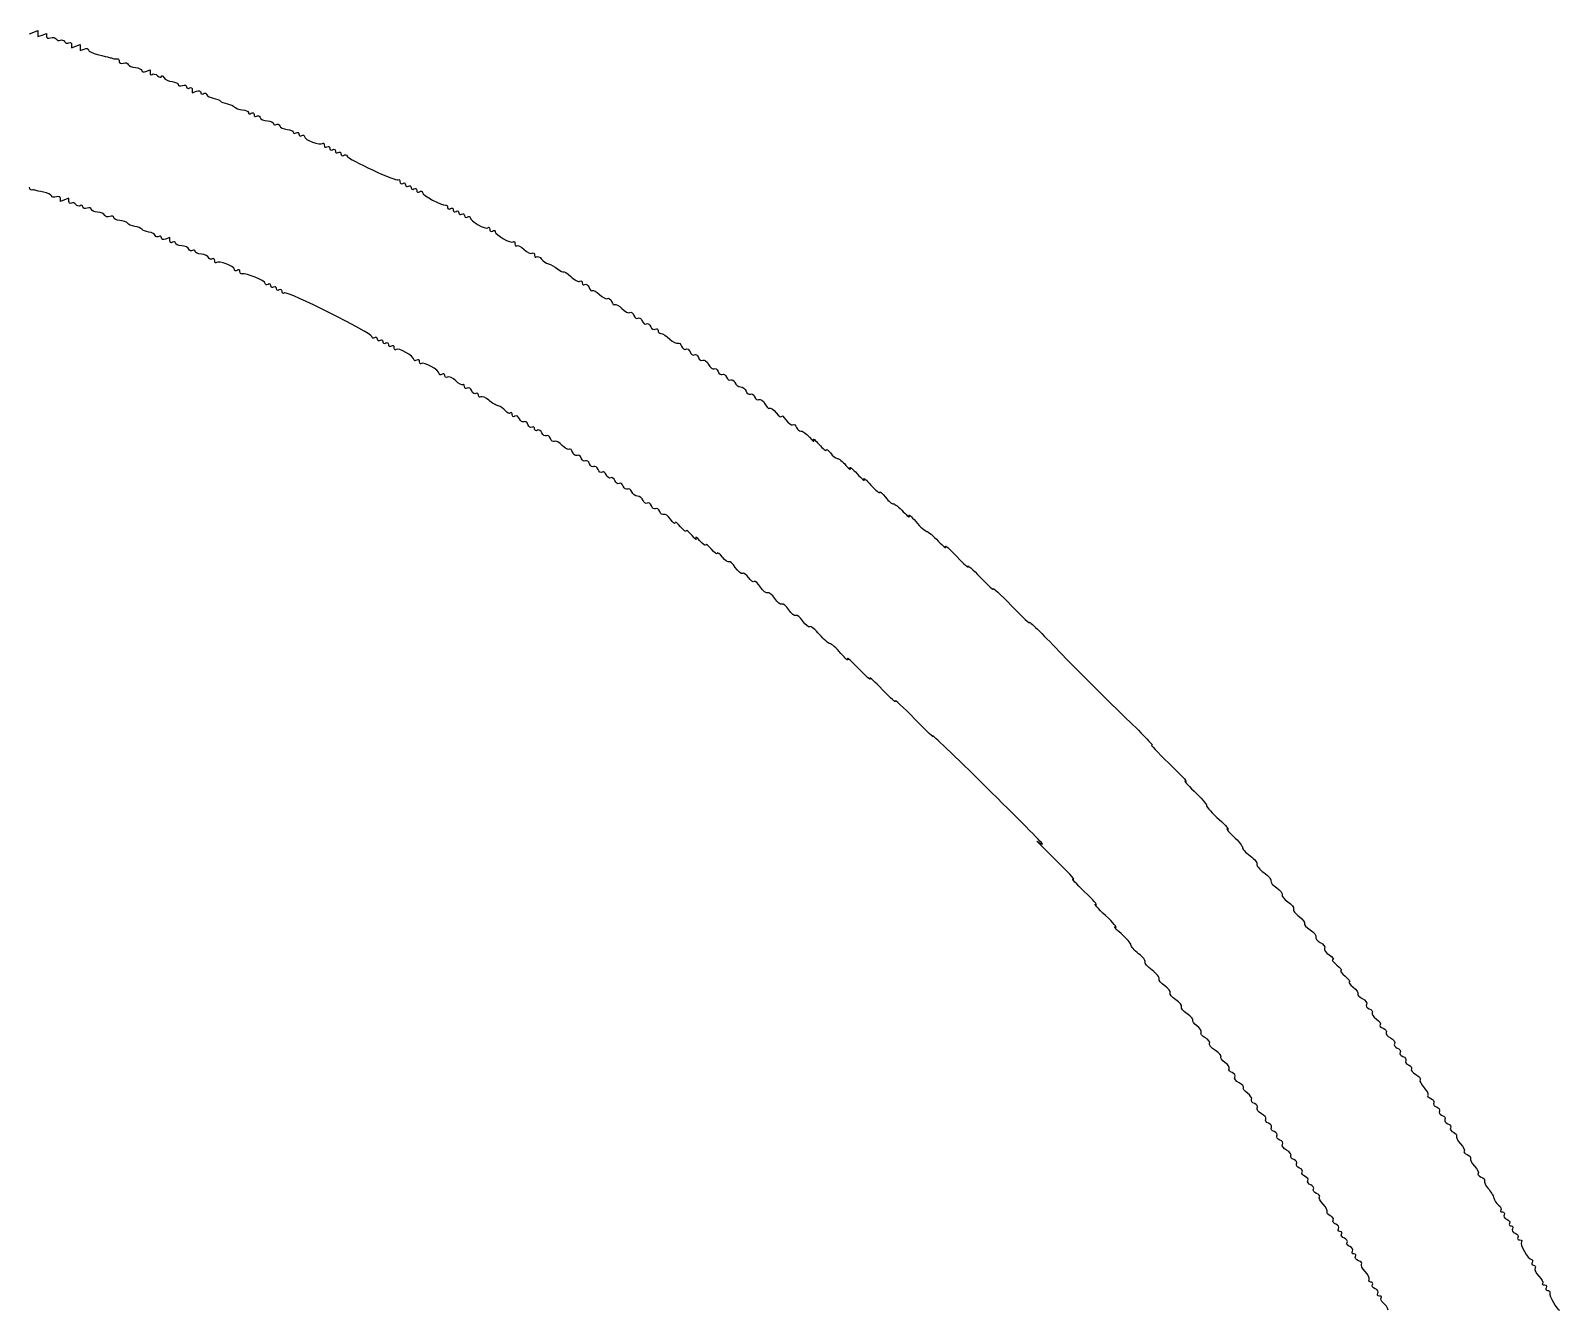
# Model space of a CAD drawing. Extents: x 13 to 550, y 14 to 551.
# Drawn here: x 365 to 518.8, y 409.6 to 537.9 of the extents above; entities that cross this region are included whole.
import ezdxf

# ---------------------------------------------------------------- set-up
doc = ezdxf.new("R2010")
doc.units = 0
doc.layers.get('0').update_dxf_attribs({"linetype": 'CONTINUOUS'})

msp = doc.modelspace()

# ---------------------------------------------------------------- linework, layer by layer
at = {"color": 7}
for p, q in [((364.913333, 537.572944), (365.336667, 537.735392)), ((365.336667, 537.735392), (365.76, 537.89784)), ((365.76, 537.89784), (365.76, 537.594281)), ((365.76, 537.594281), (365.76, 537.290722)), ((365.76, 537.290722), (366.183333, 537.45317)), ((366.183333, 537.45317), (366.606667, 537.615618)), ((366.606667, 537.615618), (366.606667, 537.312059)), ((369.146667, 536.490906), (369.146667, 536.161832)), ((369.146667, 536.161832), (369.57, 536.324281)), ((369.57, 536.324281), (369.993333, 536.486729)), ((369.993333, 536.486729), (369.993333, 536.183171)), ((369.993333, 536.183171), (369.993333, 535.87961)), ((369.993333, 535.87961), (370.416667, 536.04206)), ((376.625556, 533.784282), (377.048889, 533.946729)), ((377.048889, 533.946729), (377.048889, 533.626328)), ((381.282222, 531.975351), (381.282222, 531.646277)), ((381.282222, 531.646277), (381.705556, 531.808727)), ((368.017778, 520.717715), (368.017778, 521.021273)), ((368.441111, 520.880162), (368.017778, 520.717715)), ((368.864444, 521.042612), (368.441111, 520.880162)), ((368.864444, 520.713538), (368.864444, 521.042612)), ((379.024444, 517.091501), (378.601111, 516.929051)), ((379.024444, 516.762427), (379.024444, 517.091501))]:
    msp.add_line(p, q, dxfattribs=at)
for points in [[(366.606667, 537.312059), (366.606667, 537.145101), (366.793103, 537.080041), (367.020969, 537.16748)], [(367.020969, 537.16748), (367.248835, 537.254918), (367.511612, 537.202935), (367.604915, 537.05196)], [(367.604915, 537.05196), (367.698218, 536.900984), (367.884004, 536.845103), (368.017778, 536.927778)], [(368.017778, 536.927778), (368.151551, 537.010453), (368.342051, 536.946952), (368.441111, 536.786667)], [(368.441111, 536.786667), (368.540171, 536.626381), (368.739448, 536.568304), (368.883946, 536.657608)], [(368.883946, 536.657608), (369.028444, 536.746912), (369.146667, 536.671897), (369.146667, 536.490906)], [(370.416667, 536.04206), (370.6495, 536.131406), (370.84, 536.091584), (370.84, 535.953566)], [(370.84, 535.953566), (370.84, 535.815548), (371.25275, 535.604455), (371.757222, 535.484468)], [(371.757222, 535.484468), (373.079151, 535.17005), (373.077542, 535.170456), (373.309444, 535.09519)], [(373.309444, 535.09519), (373.425861, 535.057406), (373.616361, 535.041531), (373.732778, 535.059913)], [(373.732778, 535.059913), (373.849194, 535.078285), (373.944444, 534.952747), (373.944444, 534.780916)], [(373.944444, 534.780916), (373.944444, 534.609088), (374.126732, 534.538453), (374.349546, 534.62395)], [(374.349546, 534.62395), (374.572361, 534.709449), (374.796473, 534.653894), (374.847612, 534.500495)], [(374.847612, 534.500495), (374.898751, 534.347095), (375.224463, 534.200204), (375.571399, 534.174068)], [(375.571399, 534.174068), (375.918363, 534.147934), (376.202222, 534.012989), (376.202222, 533.874193)], [(376.202222, 533.874193), (376.202222, 533.735396), (376.392722, 533.694934), (376.625556, 533.784282)], [(377.048889, 533.626328), (377.048889, 533.450106), (377.132455, 533.38949), (377.234591, 533.491626)], [(377.234591, 533.491626), (377.336727, 533.59376), (377.590727, 533.535876), (377.799036, 533.362995)], [(377.799036, 533.362995), (378.007344, 533.190114), (378.179725, 533.159465), (378.182096, 533.294889)], [(378.182096, 533.294889), (378.184918, 533.430311), (378.291146, 533.376), (378.419162, 533.174197)], [(378.419162, 533.174197), (378.547178, 532.972391), (378.926231, 532.786615), (379.261511, 532.761359)], [(379.261511, 532.761359), (379.596791, 532.7361), (379.871111, 532.601878), (379.871111, 532.463081)], [(379.871111, 532.463081), (379.871111, 532.324285), (380.061611, 532.283822), (380.294444, 532.373171)], [(380.294444, 532.373171), (380.527278, 532.462517), (380.717778, 532.40511), (380.717778, 532.245598)], [(380.717778, 532.245598), (380.717778, 532.086086), (380.844778, 532.034067), (381, 532.13)], [(381, 532.13), (381.155222, 532.225933), (381.282222, 532.156331), (381.282222, 531.975351)], [(381.705556, 531.808727), (381.938389, 531.898073), (382.128889, 531.840666), (382.128889, 531.681154)], [(382.128889, 531.681154), (382.128889, 531.521642), (382.245052, 531.46292), (382.387009, 531.550657)], [(382.387009, 531.550657), (382.528967, 531.638397), (382.687717, 531.594026), (382.739787, 531.452054)], [(382.739787, 531.452054), (382.791857, 531.310085), (383.088444, 531.150545), (383.398889, 531.097518)], [(383.398889, 531.097518), (383.709333, 531.044494), (384.026833, 530.918555), (384.104444, 530.817653)], [(384.104444, 530.817653), (384.182056, 530.71675), (384.499556, 530.58975), (384.81, 530.53543)], [(384.81, 530.53543), (385.120444, 530.481111), (385.449374, 530.335055), (385.540956, 530.210863)], [(385.540956, 530.210863), (385.632537, 530.086669), (385.981787, 529.964393), (386.317067, 529.939137)], [(386.317067, 529.939137), (386.652347, 529.913878), (386.926667, 529.785749), (386.926667, 529.654397)], [(386.926667, 529.654397), (386.926667, 529.523046), (387.053667, 529.494067), (387.208889, 529.59)], [(387.208889, 529.59), (387.364111, 529.685933), (387.491111, 529.622433), (387.491111, 529.448889)], [(387.491111, 529.448889), (387.491111, 529.275345), (387.607274, 529.205142), (387.749232, 529.292879)], [(387.749232, 529.292879), (387.891189, 529.380619), (388.05183, 529.318957), (388.106186, 529.155886)], [(388.106186, 529.155886), (388.160542, 528.992798), (388.488908, 528.837982), (388.835844, 528.811846)], [(388.835844, 528.811846), (389.182808, 528.785712), (389.466667, 528.65686), (389.466667, 528.525509)], [(389.466667, 528.525509), (389.466667, 528.394157), (389.582829, 528.358475), (389.724787, 528.446213)], [(389.724787, 528.446213), (389.866745, 528.533953), (390.027386, 528.47229), (390.081742, 528.309219)], [(390.081742, 528.309219), (390.136098, 528.146131), (390.464463, 527.991316), (390.811399, 527.965179)], [(390.811399, 527.965179), (391.158363, 527.939045), (391.442222, 527.810194), (391.442222, 527.678842)], [(391.442222, 527.678842), (391.442222, 527.54749), (391.569222, 527.518511), (391.724444, 527.614444)], [(391.724444, 527.614444), (391.879667, 527.710377), (392.006667, 527.646877), (392.006667, 527.473333)], [(392.006667, 527.473333), (392.006667, 527.299789), (392.133667, 527.236289), (392.288889, 527.332222)], [(392.288889, 527.332222), (392.444111, 527.428155), (392.571111, 527.384574), (392.571111, 527.235375)], [(392.571111, 527.235375), (392.571111, 526.91067), (394.145488, 526.319567), (394.381567, 526.555637)], [(394.381567, 526.555637), (394.472358, 526.646445), (394.546667, 526.565091), (394.546667, 526.374826)], [(394.546667, 526.374826), (394.546667, 526.184571), (394.673667, 526.1074), (394.828889, 526.203333)], [(394.828889, 526.203333), (394.984111, 526.299266), (395.111111, 526.235766), (395.111111, 526.062222)], [(395.111111, 526.062222), (395.111111, 525.888678), (395.238111, 525.825178), (395.393333, 525.921111)], [(395.393333, 525.921111), (395.548556, 526.017044), (395.675556, 525.953544), (395.675556, 525.78)], [(395.675556, 525.78), (395.675556, 525.606456), (395.802556, 525.542956), (395.957778, 525.638889)], [(395.957778, 525.638889), (396.113, 525.734822), (396.24, 525.671322), (396.24, 525.497778)], [(396.24, 525.497778), (396.24, 525.324234), (396.356163, 525.254031), (396.49812, 525.341768)], [(396.49812, 525.341768), (396.640078, 525.429508), (396.798828, 525.401167), (396.850898, 525.27879)], [(396.850898, 525.27879), (396.995876, 524.938032), (401.81578, 522.700961), (402.002554, 522.887744)], [(402.002554, 522.887744), (402.092809, 522.978002), (402.166667, 522.896183), (402.166667, 522.705937)], [(365.125, 521.862307), (365.008583, 521.843934), (364.913333, 521.969472), (364.913333, 522.141303)], [(365.477778, 521.841338), (365.400167, 521.871253), (365.241417, 521.880691), (365.125, 521.862307)], [(366.324444, 521.658644), (365.936389, 521.729211), (365.555389, 521.811422), (365.477778, 521.841338)], [(367.118787, 521.272138), (367.069963, 521.414152), (366.7125, 521.58808), (366.324444, 521.658644)], [(367.612676, 521.169384), (367.389862, 521.083884), (367.167612, 521.130124), (367.118787, 521.272138)], [(402.166667, 522.705937), (402.166667, 522.515682), (402.293667, 522.438511), (402.448889, 522.534444)], [(402.448889, 522.534444), (402.604111, 522.630377), (402.731111, 522.566877), (402.731111, 522.393333)], [(402.731111, 522.393333), (402.731111, 522.219789), (402.858111, 522.156289), (403.013333, 522.252222)], [(403.013333, 522.252222), (403.168556, 522.348155), (403.295556, 522.284655), (403.295556, 522.111111)], [(403.295556, 522.111111), (403.295556, 521.937567), (403.422556, 521.874067), (403.577778, 521.97)], [(403.577778, 521.97), (403.733, 522.065933), (403.86, 522.002433), (403.86, 521.828889)], [(403.86, 521.828889), (403.86, 521.655345), (403.987, 521.591845), (404.142222, 521.687778)], [(404.142222, 521.687778), (404.297444, 521.783711), (404.424444, 521.756586), (404.424444, 521.627501)], [(404.424444, 521.627501), (404.424444, 521.346853), (406.412841, 520.24628), (406.73751, 520.347222)], [(368.017778, 521.021273), (368.017778, 521.188233), (367.83549, 521.25488), (367.612676, 521.169384)], [(369.127165, 520.546835), (368.982667, 520.457532), (368.864444, 520.532555), (368.864444, 520.713538)], [(369.57, 520.417778), (369.47094, 520.578063), (369.271663, 520.636142), (369.127165, 520.546835)], [(370.012835, 520.28872), (369.868337, 520.199414), (369.66906, 520.257492), (369.57, 520.417778)], [(370.275556, 520.161068), (370.275556, 520.32058), (370.157333, 520.378024), (370.012835, 520.28872)], [(370.698889, 520.033496), (370.466056, 519.94415), (370.275556, 520.001556), (370.275556, 520.161068)], [(371.122222, 519.943585), (371.122222, 520.082382), (370.931722, 520.122844), (370.698889, 520.033496)], [(371.753045, 519.64371), (371.406081, 519.669844), (371.122222, 519.804788), (371.122222, 519.943585)], [(406.73751, 520.347222), (406.862308, 520.386028), (406.964444, 520.283282), (406.964444, 520.118899)], [(406.964444, 520.118899), (406.964444, 519.954516), (407.091444, 519.898511), (407.246667, 519.994444)], [(407.246667, 519.994444), (407.401889, 520.090377), (407.528889, 520.026877), (407.528889, 519.853333)], [(407.528889, 519.853333), (407.528889, 519.679789), (407.655889, 519.616289), (407.811111, 519.712222)], [(407.811111, 519.712222), (407.966333, 519.808155), (408.093333, 519.744655), (408.093333, 519.571111)], [(372.476832, 519.317283), (372.425694, 519.470682), (372.099981, 519.617573), (371.753045, 519.64371)], [(372.974898, 519.193828), (372.752084, 519.108329), (372.527971, 519.163884), (372.476832, 519.317283)], [(373.38, 519.096919), (373.38, 519.235715), (373.197713, 519.279324), (372.974898, 519.193828)], [(373.9896, 518.798641), (373.65432, 518.8239), (373.38, 518.958122), (373.38, 519.096919)], [(374.765711, 518.526914), (374.67413, 518.651109), (374.32488, 518.773385), (373.9896, 518.798641)], [(375.496667, 518.202347), (375.186222, 518.256667), (374.857292, 518.402722), (374.765711, 518.526914)], [(376.202222, 517.920125), (376.124611, 518.021028), (375.807111, 518.148028), (375.496667, 518.202347)], [(408.093333, 519.571111), (408.093333, 519.397567), (408.220333, 519.334067), (408.375556, 519.43)], [(408.375556, 519.43), (408.530778, 519.525933), (408.657778, 519.462433), (408.657778, 519.288889)], [(408.657778, 519.288889), (408.657778, 519.115345), (408.784778, 519.051845), (408.94, 519.147778)], [(408.94, 519.147778), (409.095222, 519.243711), (409.222222, 519.215088), (409.222222, 519.084171)], [(409.222222, 519.084171), (409.222222, 518.744948), (410.80007, 517.856351), (411.017071, 518.073363)], [(376.907778, 517.64026), (376.597333, 517.693283), (376.279833, 517.819222), (376.202222, 517.920125)], [(377.56688, 517.285724), (377.51481, 517.427693), (377.218222, 517.587233), (376.907778, 517.64026)], [(377.919657, 517.187121), (377.7777, 517.099381), (377.61895, 517.143752), (377.56688, 517.285724)], [(378.177778, 517.056624), (378.177778, 517.216136), (378.061615, 517.274858), (377.919657, 517.187121)], [(378.601111, 516.929051), (378.368278, 516.839705), (378.177778, 516.897112), (378.177778, 517.056624)], [(379.306667, 516.607778), (379.151444, 516.511845), (379.024444, 516.581446), (379.024444, 516.762427)], [(379.588889, 516.54338), (379.588889, 516.674732), (379.461889, 516.703711), (379.306667, 516.607778)], [(411.017071, 518.073363), (411.11647, 518.172754), (411.197778, 518.098425), (411.197778, 517.908159)], [(411.197778, 517.908159), (411.197778, 517.717905), (411.324778, 517.640734), (411.48, 517.736667)], [(411.48, 517.736667), (411.635222, 517.8326), (411.762222, 517.803977), (411.762222, 517.673059)], [(411.762222, 517.673059), (411.762222, 517.333837), (413.34007, 516.44524), (413.557071, 516.662252)], [(413.557071, 516.662252), (413.65647, 516.761643), (413.737778, 516.673626), (413.737778, 516.466667)], [(380.219712, 516.257043), (379.872748, 516.283177), (379.588889, 516.412028), (379.588889, 516.54338)], [(380.949369, 515.913003), (380.895013, 516.076091), (380.566648, 516.230907), (380.219712, 516.257043)], [(381.306324, 515.77601), (381.164366, 515.68827), (381.003725, 515.749932), (380.949369, 515.913003)], [(381.564444, 515.696714), (381.564444, 515.828066), (381.448282, 515.863747), (381.306324, 515.77601)], [(382.195268, 515.410377), (381.848304, 515.43651), (381.564444, 515.565362), (381.564444, 515.696714)], [(382.924925, 515.066336), (382.870569, 515.229424), (382.542203, 515.38424), (382.195268, 515.410377)], [(413.737778, 516.466667), (413.737778, 516.259705), (413.814796, 516.16739), (413.908917, 516.261525)], [(413.908917, 516.261525), (414.003067, 516.355657), (414.339786, 516.190715), (414.65723, 515.894986)], [(414.65723, 515.894986), (414.974645, 515.599257), (415.342126, 515.423901), (415.47384, 515.505305)], [(415.47384, 515.505305), (415.605553, 515.586709), (415.713333, 515.497657), (415.713333, 515.307397)], [(415.713333, 515.307397), (415.713333, 515.117142), (415.796024, 515.044174), (415.897088, 515.145243)], [(415.897088, 515.145243), (415.998152, 515.246312), (416.220402, 515.147501), (416.390977, 514.925567)], [(383.28188, 514.929343), (383.139922, 514.841603), (382.979281, 514.903266), (382.924925, 515.066336)], [(383.54, 514.742952), (383.54, 514.933207), (383.423837, 515.01708), (383.28188, 514.929343)], [(383.7051, 514.562141), (383.614309, 514.471333), (383.54, 514.552686), (383.54, 514.742952)], [(385.515556, 513.882403), (385.515556, 514.207108), (383.941179, 514.798211), (383.7051, 514.562141)], [(385.797778, 513.785556), (385.642556, 513.689623), (385.515556, 513.733203), (385.515556, 513.882403)], [(386.08, 513.661101), (386.08, 513.825484), (385.953, 513.881489), (385.797778, 513.785556)], [(386.291667, 513.420075), (386.17525, 513.388254), (386.08, 513.496718), (386.08, 513.661101)], [(416.390977, 514.925567), (416.561552, 514.703678), (416.882608, 514.483401), (417.104435, 514.436066)], [(417.104435, 514.436066), (417.326262, 514.388729), (417.743132, 514.1595), (418.030801, 513.926667)], [(418.030801, 513.926667), (418.31847, 513.693833), (418.584465, 513.566833), (418.621887, 513.644444)], [(418.621887, 513.644444), (418.65931, 513.722056), (418.991909, 513.504197), (419.361027, 513.160315)], [(388.62, 512.477012), (388.62, 512.752035), (386.697107, 513.530884), (386.291667, 513.420075)], [(388.902222, 512.374444), (388.747, 512.278511), (388.62, 512.324669), (388.62, 512.477012)], [(389.184444, 512.233333), (389.184444, 512.406877), (389.057444, 512.470377), (388.902222, 512.374444)], [(389.466667, 512.092222), (389.311444, 511.996289), (389.184444, 512.059789), (389.184444, 512.233333)], [(389.748889, 511.951111), (389.748889, 512.124655), (389.621889, 512.188155), (389.466667, 512.092222)], [(419.361027, 513.160315), (419.730146, 512.816433), (420.139904, 512.601678), (420.271617, 512.683083)], [(420.271617, 512.683083), (420.40333, 512.764487), (420.511111, 512.689094), (420.511111, 512.515556)], [(420.511111, 512.515556), (420.511111, 512.342011), (420.62479, 512.270288), (420.763756, 512.356168)], [(420.763756, 512.356168), (420.902723, 512.442048), (421.096214, 512.304366), (421.19375, 512.050208)], [(421.19375, 512.050208), (421.291258, 511.79605), (421.442162, 511.659195), (421.529058, 511.746088)], [(390.031111, 511.81), (389.875889, 511.714067), (389.748889, 511.777567), (389.748889, 511.951111)], [(390.313333, 511.668889), (390.313333, 511.842433), (390.186333, 511.905933), (390.031111, 511.81)], [(390.564426, 511.50853), (390.426307, 511.423183), (390.313333, 511.49535), (390.313333, 511.668889)], [(399.344444, 507.11803), (399.344444, 507.484434), (390.892115, 511.711064), (390.564426, 511.50853)], [(421.529058, 511.746088), (421.615955, 511.832981), (421.935092, 511.656025), (422.238255, 511.352854)], [(422.238255, 511.352854), (422.541418, 511.049682), (422.898542, 510.869037), (423.031835, 510.951418)], [(423.031835, 510.951418), (423.165129, 511.033799), (423.353992, 510.893255), (423.451528, 510.639097)], [(423.451528, 510.639097), (423.549036, 510.384939), (423.69994, 510.248083), (423.786836, 510.334977)], [(423.786836, 510.334977), (423.873732, 510.42187), (424.192869, 510.244914), (424.496032, 509.941743)], [(424.496032, 509.941743), (424.799196, 509.638571), (425.15632, 509.457926), (425.289613, 509.540307)], [(425.289613, 509.540307), (425.422907, 509.622687), (425.607875, 509.492273), (425.70067, 509.25049)], [(425.70067, 509.25049), (425.793436, 509.00871), (425.983936, 508.88171), (426.124003, 508.968268)], [(426.124003, 508.968268), (426.264042, 509.054828), (426.454542, 508.927828), (426.547336, 508.686046)], [(426.547336, 508.686046), (426.640103, 508.444266), (426.830603, 508.317266), (426.97067, 508.403823)], [(426.97067, 508.403823), (427.110708, 508.490384), (427.301208, 508.363384), (427.394003, 508.121601)], [(427.394003, 508.121601), (427.48677, 507.879821), (427.69059, 507.761048), (427.846885, 507.857656)], [(427.846885, 507.857656), (428.003208, 507.954266), (428.131111, 507.898818), (428.131111, 507.734435)], [(428.131111, 507.734435), (428.131111, 507.570051), (428.263417, 507.435556), (428.42513, 507.435556)], [(428.42513, 507.435556), (428.586844, 507.435556), (428.987091, 507.185947), (429.314554, 506.88087)], [(399.626667, 507.012222), (399.471444, 506.916289), (399.344444, 506.963903), (399.344444, 507.11803)], [(399.908889, 506.871111), (399.908889, 507.044655), (399.781889, 507.108155), (399.626667, 507.012222)], [(400.191111, 506.73), (400.035889, 506.634067), (399.908889, 506.697567), (399.908889, 506.871111)], [(400.473333, 506.588889), (400.473333, 506.762433), (400.346333, 506.825933), (400.191111, 506.73)], [(400.755556, 506.447778), (400.600333, 506.351845), (400.473333, 506.415345), (400.473333, 506.588889)], [(401.037778, 506.306667), (401.037778, 506.480211), (400.910778, 506.543711), (400.755556, 506.447778)], [(401.32, 506.165556), (401.164778, 506.069623), (401.037778, 506.133123), (401.037778, 506.306667)], [(401.602222, 505.994063), (401.602222, 506.184318), (401.475222, 506.261489), (401.32, 506.165556)], [(401.782929, 505.828859), (401.68353, 505.729469), (401.602222, 505.803797), (401.602222, 505.994063)], [(403.577778, 504.818052), (403.577778, 505.157274), (401.99993, 506.045871), (401.782929, 505.828859)], [(429.314554, 506.88087), (429.642016, 506.575794), (430.004389, 506.384566), (430.119846, 506.455917)], [(430.119846, 506.455917), (430.235275, 506.527268), (430.405653, 506.387828), (430.498448, 506.146046)], [(430.498448, 506.146046), (430.591214, 505.904266), (430.781714, 505.777266), (430.921781, 505.863823)], [(430.921781, 505.863823), (431.06182, 505.950384), (431.25232, 505.823384), (431.345114, 505.581601)], [(403.86, 504.754444), (403.704778, 504.658511), (403.577778, 504.687134), (403.577778, 504.818052)], [(404.142222, 504.582952), (404.142222, 504.773207), (404.015222, 504.850377), (403.86, 504.754444)], [(404.322929, 504.417748), (404.22353, 504.318357), (404.142222, 504.392686), (404.142222, 504.582952)], [(406.117778, 503.406941), (406.117778, 503.746163), (404.53993, 504.63476), (404.322929, 504.417748)], [(431.345114, 505.581601), (431.437881, 505.339821), (431.628381, 505.212821), (431.768448, 505.299379)], [(431.768448, 505.299379), (431.908486, 505.385939), (432.098986, 505.258939), (432.191781, 505.017157)], [(432.191781, 505.017157), (432.284547, 504.775377), (432.48199, 504.652664), (432.630524, 504.744462)], [(432.630524, 504.744462), (432.779057, 504.836258), (433.04031, 504.650251), (433.211111, 504.331111)], [(406.4, 503.343333), (406.244778, 503.2474), (406.117778, 503.276023), (406.117778, 503.406941)], [(406.682222, 503.202222), (406.682222, 503.375766), (406.555222, 503.439266), (406.4, 503.343333)], [(406.954143, 503.05475), (406.804594, 502.962316), (406.682222, 503.028672), (406.682222, 503.202222)], [(407.777301, 502.671591), (407.474138, 502.974762), (407.103721, 503.147183), (406.954143, 503.05475)], [(433.211111, 504.331111), (433.381912, 504.011971), (433.628969, 503.817184), (433.760146, 503.898253)], [(433.760146, 503.898253), (433.891323, 503.979318), (434.074542, 503.847828), (434.167336, 503.606046)], [(434.167336, 503.606046), (434.260103, 503.364266), (434.450603, 503.237266), (434.59067, 503.323823)], [(434.59067, 503.323823), (434.730708, 503.410384), (434.921208, 503.283384), (435.014003, 503.041601)], [(435.014003, 503.041601), (435.10677, 502.799821), (435.29727, 502.672821), (435.437336, 502.759379)], [(435.437336, 502.759379), (435.577375, 502.845939), (435.764799, 502.726988), (435.853784, 502.495047)], [(408.493158, 502.285), (408.402592, 502.194455), (408.080464, 502.368419), (407.777301, 502.671591)], [(408.657778, 502.103715), (408.657778, 502.293969), (408.583694, 502.375545), (408.493158, 502.285)], [(408.942004, 501.933456), (408.785681, 501.836845), (408.657778, 501.913446), (408.657778, 502.103715)], [(409.394886, 501.66951), (409.302119, 501.91129), (409.098298, 502.030063), (408.942004, 501.933456)], [(409.816244, 501.386054), (409.677277, 501.300174), (409.48768, 501.427727), (409.394886, 501.66951)], [(410.068889, 501.226667), (410.068889, 501.400211), (409.95521, 501.471935), (409.816244, 501.386054)], [(435.853784, 502.495047), (435.942796, 502.263105), (436.196514, 502.073333), (436.417607, 502.073333)], [(436.417607, 502.073333), (436.6387, 502.073333), (436.895804, 501.874784), (436.98891, 501.632113)], [(436.98891, 501.632113), (437.082043, 501.389441), (437.272825, 501.26171), (437.412892, 501.348268)], [(437.412892, 501.348268), (437.552931, 501.434828), (437.743431, 501.307828), (437.836225, 501.066046)], [(410.308383, 501.05914), (410.17667, 500.977735), (410.068889, 501.053128), (410.068889, 501.226667)], [(411.0955, 500.723019), (410.794285, 500.98929), (410.440096, 501.140544), (410.308383, 501.05914)], [(412.055451, 500.152822), (411.828686, 500.20016), (411.396716, 500.456748), (411.0955, 500.723019)], [(412.777912, 499.663322), (412.607337, 499.885211), (412.282245, 500.105488), (412.055451, 500.152822)], [(437.836225, 501.066046), (437.928992, 500.824266), (438.126434, 500.701553), (438.274968, 500.793351)], [(438.274968, 500.793351), (438.423502, 500.885147), (438.688678, 500.691819), (438.864248, 500.363733)], [(438.864248, 500.363733), (439.039847, 500.035647), (439.252473, 499.836189), (439.336801, 499.920494)], [(439.336801, 499.920494), (439.421101, 500.0048), (439.724066, 499.793427), (440.010098, 499.450778)], [(413.271801, 499.443646), (413.170737, 499.342577), (412.948487, 499.441388), (412.777912, 499.663322)], [(413.455556, 499.281492), (413.455556, 499.471747), (413.372864, 499.544715), (413.271801, 499.443646)], [(413.739782, 499.111233), (413.583459, 499.014623), (413.455556, 499.091224), (413.455556, 499.281492)], [(414.192664, 498.847288), (414.099897, 499.089068), (413.896076, 499.207841), (413.739782, 499.111233)], [(414.615997, 498.565066), (414.475958, 498.478505), (414.285458, 498.605505), (414.192664, 498.847288)], [(415.03933, 498.282843), (414.946564, 498.524623), (414.756064, 498.651623), (414.615997, 498.565066)], [(415.460688, 497.999388), (415.321722, 497.913508), (415.132125, 498.041061), (415.03933, 498.282843)], [(440.010098, 499.450778), (440.296102, 499.108126), (440.534326, 498.951287), (440.539491, 499.102242)], [(440.539491, 499.102242), (440.544571, 499.253194), (440.748081, 499.092336), (440.991526, 498.744742)], [(440.991526, 498.744742), (441.234999, 498.397163), (441.539178, 498.177673), (441.667505, 498.256992)], [(441.667505, 498.256992), (441.79586, 498.336308), (441.974139, 498.210253), (442.063688, 497.976872)], [(415.713333, 497.84), (415.713333, 498.013544), (415.599654, 498.085268), (415.460688, 497.999388)], [(415.997559, 497.700122), (415.841236, 497.603512), (415.713333, 497.666456), (415.713333, 497.84)], [(416.450441, 497.436177), (416.357675, 497.677956), (416.153854, 497.79673), (415.997559, 497.700122)], [(416.873775, 497.153954), (416.733736, 497.067394), (416.543236, 497.194394), (416.450441, 497.436177)], [(417.297108, 496.871732), (417.204342, 497.113512), (417.013842, 497.240512), (416.873775, 497.153954)], [(417.708165, 496.581915), (417.574871, 496.499535), (417.389903, 496.62995), (417.297108, 496.871732)], [(442.063688, 497.976872), (442.153238, 497.743491), (442.340266, 497.585469), (442.479261, 497.625714)], [(442.479261, 497.625714), (442.618283, 497.665962), (443.012491, 497.381389), (443.355307, 496.993333)], [(443.355307, 496.993333), (443.698094, 496.605278), (443.891444, 496.478278), (443.784962, 496.711111)], [(443.784962, 496.711111), (443.678508, 496.943944), (443.918255, 496.753444), (444.317769, 496.287778)], [(418.501745, 496.18048), (418.198582, 496.483651), (417.841458, 496.664296), (417.708165, 496.581915)], [(419.210942, 495.787245), (419.124045, 495.700352), (418.804908, 495.877308), (418.501745, 496.18048)], [(419.54625, 495.483126), (419.448742, 495.737284), (419.297838, 495.874139), (419.210942, 495.787245)], [(419.978219, 495.178399), (419.83818, 495.091839), (419.643786, 495.228967), (419.54625, 495.483126)], [(420.401552, 494.896177), (420.308786, 495.137956), (420.118286, 495.264956), (419.978219, 495.178399)], [(444.317769, 496.287778), (444.717283, 495.822111), (445.048725, 495.560635), (445.054284, 495.706719)], [(445.054284, 495.706719), (445.059929, 495.852803), (445.2447, 495.725797), (445.465031, 495.424497)], [(445.465031, 495.424497), (445.685362, 495.123191), (445.988525, 494.876667), (446.13878, 494.876667)], [(420.824886, 494.613954), (420.684847, 494.527394), (420.494347, 494.654394), (420.401552, 494.896177)], [(421.248219, 494.331732), (421.155453, 494.573512), (420.964953, 494.700512), (420.824886, 494.613954)], [(421.671552, 494.04951), (421.531514, 493.96295), (421.341014, 494.08995), (421.248219, 494.331732)], [(422.094886, 493.767288), (422.002119, 494.009068), (421.811619, 494.136068), (421.671552, 494.04951)], [(422.518219, 493.485066), (422.37818, 493.398505), (422.18768, 493.525505), (422.094886, 493.767288)], [(446.13878, 494.876667), (446.289007, 494.876667), (446.689932, 494.559167), (447.029699, 494.171111)], [(447.029699, 494.171111), (447.369466, 493.783056), (447.557539, 493.656056), (447.447614, 493.888889)], [(447.447614, 493.888889), (447.337716, 494.121722), (447.654257, 493.867722), (448.150996, 493.324444)], [(422.941552, 493.202843), (422.848786, 493.444623), (422.658286, 493.571623), (422.518219, 493.485066)], [(423.364886, 492.920621), (423.224847, 492.834061), (423.034347, 492.961061), (422.941552, 493.202843)], [(423.788219, 492.638399), (423.695453, 492.880179), (423.504953, 493.007179), (423.364886, 492.920621)], [(424.211552, 492.356177), (424.071514, 492.269616), (423.881014, 492.396616), (423.788219, 492.638399)], [(424.634886, 492.073954), (424.542119, 492.315734), (424.351619, 492.442734), (424.211552, 492.356177)], [(425.058219, 491.791732), (424.91818, 491.705172), (424.72768, 491.832172), (424.634886, 492.073954)], [(448.150996, 493.324444), (448.647764, 492.781167), (448.965264, 492.527167), (448.856552, 492.76)], [(448.856552, 492.76), (448.747868, 492.992833), (449.051511, 492.738833), (449.531317, 492.195556)], [(449.531317, 492.195556), (450.011151, 491.652278), (450.408887, 491.320156), (450.415208, 491.457505)], [(425.482202, 491.507887), (425.389068, 491.750559), (425.198286, 491.87829), (425.058219, 491.791732)], [(426.053504, 491.066667), (425.832411, 491.066667), (425.575307, 491.265216), (425.482202, 491.507887)], [(426.617328, 490.644953), (426.528315, 490.876895), (426.274597, 491.066667), (426.053504, 491.066667)], [(427.033775, 490.380621), (426.893736, 490.294061), (426.706312, 490.413012), (426.617328, 490.644953)], [(450.415208, 491.457505), (450.421417, 491.594854), (450.687976, 491.37504), (451.007339, 490.969026)], [(451.007339, 490.969026), (451.326702, 490.563013), (451.684926, 490.260135), (451.803375, 490.295966)], [(427.457108, 490.098399), (427.364342, 490.340179), (427.173842, 490.467179), (427.033775, 490.380621)], [(427.880441, 489.816177), (427.740403, 489.729616), (427.549903, 489.856616), (427.457108, 490.098399)], [(428.303775, 489.533954), (428.211008, 489.775734), (428.020508, 489.902734), (427.880441, 489.816177)], [(428.705828, 489.238564), (428.577474, 489.159248), (428.396569, 489.292172), (428.303775, 489.533954)], [(429.381807, 488.750813), (429.138334, 489.098392), (428.834155, 489.317882), (428.705828, 489.238564)], [(451.803375, 490.295966), (451.921852, 490.331797), (452.369287, 489.980111), (452.7977, 489.514444)], [(452.7977, 489.514444), (453.226114, 489.048778), (453.492221, 488.858278), (453.389012, 489.091111)], [(453.389012, 489.091111), (453.285804, 489.323944), (453.583943, 489.069944), (454.051557, 488.526667)], [(429.833842, 488.393314), (429.828762, 488.242362), (429.625252, 488.40322), (429.381807, 488.750813)], [(430.398287, 488.001513), (430.093007, 488.367959), (429.839007, 488.544269), (429.833842, 488.393314)], [(430.959599, 487.57818), (430.956212, 487.444565), (430.703567, 487.635065), (430.398287, 488.001513)], [(431.54854, 487.115556), (431.228077, 487.503611), (430.96307, 487.711792), (430.959599, 487.57818)], [(454.051557, 488.526667), (454.519143, 487.983389), (455.011282, 487.538889), (455.14514, 487.538889)], [(455.14514, 487.538889), (455.278998, 487.538889), (455.806923, 487.094389), (456.318281, 486.551111)], [(431.944103, 486.833333), (432.047001, 486.6005), (431.869003, 486.7275), (431.54854, 487.115556)], [(432.342939, 486.590402), (432.02067, 486.956848), (431.841204, 487.066167), (431.944103, 486.833333)], [(432.938287, 486.167069), (432.933207, 486.033453), (432.665209, 486.223953), (432.342939, 486.590402)], [(433.502731, 485.743735), (433.197452, 486.110181), (432.943452, 486.300681), (432.938287, 486.167069)], [(456.318281, 486.551111), (456.82964, 486.007833), (457.15713, 485.753833), (457.046048, 485.986667)], [(457.046048, 485.986667), (456.934965, 486.2195), (457.440482, 485.775), (458.169433, 484.998889)], [(434.067176, 485.320402), (434.062096, 485.186787), (433.808011, 485.377287), (433.502731, 485.743735)], [(434.596568, 484.940333), (434.310564, 485.282985), (434.07234, 485.454015), (434.067176, 485.320402)], [(435.270204, 484.470933), (435.185707, 484.386455), (434.8826, 484.597685), (434.596568, 484.940333)], [(435.900548, 483.89691), (435.638335, 484.297101), (435.354674, 484.555411), (435.270204, 484.470933)], [(458.169433, 484.998889), (458.898385, 484.222778), (459.404692, 483.778278), (459.29454, 484.011111)], [(436.609349, 483.312701), (436.481728, 483.233826), (436.16276, 483.496719), (435.900548, 483.89691)], [(437.238789, 482.888739), (437.020208, 483.200792), (436.73697, 483.391577), (436.609349, 483.312701)], [(437.799988, 482.485172), (437.709903, 482.395078), (437.457342, 482.576686), (437.238789, 482.888739)], [(459.29454, 484.011111), (459.184389, 484.243944), (459.755889, 483.735944), (460.56454, 482.882222)], [(460.56454, 482.882222), (461.37322, 482.0285), (461.943986, 481.5205), (461.832988, 481.753333)], [(438.440548, 481.921354), (438.178335, 482.321545), (437.890073, 482.575263), (437.799988, 482.485172)], [(439.156263, 481.341416), (439.024832, 481.260192), (438.70276, 481.521163), (438.440548, 481.921354)], [(439.861819, 480.776971), (439.605166, 481.168642), (439.287666, 481.422642), (439.156263, 481.341416)], [(461.832988, 481.753333), (461.721962, 481.986167), (462.547321, 481.224167), (463.667122, 480.06)], [(440.567374, 480.212527), (440.435944, 480.131303), (440.118444, 480.385303), (439.861819, 480.776971)], [(441.27293, 479.648083), (441.016277, 480.039753), (440.698777, 480.293753), (440.567374, 480.212527)], [(463.667122, 480.06), (464.786924, 478.895833), (465.609093, 478.133833), (465.494201, 478.366667)], [(441.978486, 479.083638), (441.847055, 479.002415), (441.529555, 479.256415), (441.27293, 479.648083)], [(442.684041, 478.519194), (442.427388, 478.910864), (442.109888, 479.164864), (441.978486, 479.083638)], [(443.376248, 477.946514), (443.252154, 477.86982), (442.940666, 478.127526), (442.684041, 478.519194)], [(465.494201, 478.366667), (465.37928, 478.5995), (466.710889, 477.304063), (468.453329, 475.487918)], [(444.374326, 477.167979), (443.949469, 477.672868), (443.500341, 478.023208), (443.376248, 477.946514)], [(445.40805, 476.25), (445.264342, 476.25), (444.799156, 476.663091), (444.374326, 477.167979)], [(446.519554, 475.262222), (446.051968, 475.8055), (445.551786, 476.25), (445.40805, 476.25)], [(447.184328, 474.697778), (447.286324, 474.464944), (446.987168, 474.718944), (446.519554, 475.262222)], [(468.453329, 475.487918), (470.195769, 473.671776), (473.107343, 470.760208), (474.923471, 469.017771)], [(448.316124, 473.71), (447.59166, 474.486111), (447.082362, 474.930611), (447.184328, 474.697778)], [(449.446481, 472.722222), (449.549238, 472.489389), (449.04056, 472.933889), (448.316124, 473.71)], [(450.719952, 471.593333), (449.916804, 472.447056), (449.343724, 472.955056), (449.446481, 472.722222)], [(451.990516, 470.464444), (452.094854, 470.231611), (451.5231, 470.739611), (450.719952, 471.593333)], [(453.979252, 468.63), (452.781106, 469.871778), (451.886179, 470.697278), (451.990516, 470.464444)], [(474.923471, 469.017771), (476.739627, 467.275333), (478.035056, 465.943721), (477.802222, 466.058634)], [(455.780479, 466.936667), (455.987968, 466.626222), (455.177426, 467.388222), (453.979252, 468.63)], [(461.09938, 461.859314), (457.966516, 464.962302), (455.572989, 467.247111), (455.780479, 466.936667)], [(477.802222, 466.058634), (477.569389, 466.173546), (478.331389, 465.351365), (479.495556, 464.231564)], [(479.495556, 464.231564), (480.659722, 463.111763), (481.421722, 462.287025), (481.188889, 462.39881)], [(466.795556, 456.109756), (466.795556, 456.169022), (464.232272, 458.756323), (461.09938, 461.859314)], [(481.188889, 462.39881), (480.956056, 462.510598), (481.337056, 462.071415), (482.035556, 461.422849)], [(482.035556, 461.422849), (482.734056, 460.774282), (483.305556, 460.115474), (483.305556, 459.958827)], [(483.305556, 459.958827), (483.305556, 459.802179), (483.877056, 459.166158), (484.575556, 458.545444)], [(484.575556, 458.545444), (485.274056, 457.92473), (485.655056, 457.505884), (485.422222, 457.614675)], [(485.422222, 457.614675), (485.189389, 457.723466), (485.443389, 457.393302), (485.986667, 456.880979)], [(485.986667, 456.880979), (486.529944, 456.368655), (486.94371, 455.8529), (486.906147, 455.734852)], [(468.065556, 454.543705), (466.823778, 455.741859), (466.030028, 456.560129), (466.301667, 456.362082)], [(466.301667, 456.362082), (466.573306, 456.164036), (466.795556, 456.050489), (466.795556, 456.109756)], [(486.906147, 455.734852), (486.868583, 455.616807), (487.212838, 455.242978), (487.671166, 454.904119)], [(469.9, 452.565485), (470.132833, 452.455353), (469.307333, 453.345553), (468.065556, 454.543705)], [(487.671166, 454.904119), (488.129495, 454.565264), (488.442452, 454.187625), (488.366618, 454.064926)], [(488.366618, 454.064926), (488.290785, 453.942227), (488.608285, 453.561227), (489.072174, 453.218259)], [(471.028889, 451.295448), (470.175167, 452.1041), (469.667167, 452.675617), (469.9, 452.565485)], [(489.072174, 453.218259), (489.536063, 452.875292), (489.853055, 452.493459), (489.776601, 452.369741)], [(489.776601, 452.369741), (489.700118, 452.246021), (489.958013, 451.934826), (490.349681, 451.678195)], [(472.157778, 450.021661), (472.390611, 449.913589), (471.882611, 450.486794), (471.028889, 451.295448)], [(490.349681, 451.678195), (490.741377, 451.421562), (490.995377, 451.104062), (490.914126, 450.97264)], [(490.914126, 450.97264), (490.832902, 450.841214), (491.086902, 450.523714), (491.47857, 450.267084)], [(473.145556, 448.892783), (472.369444, 449.621738), (471.924944, 450.129729), (472.157778, 450.021661)], [(491.47857, 450.267084), (491.870266, 450.010451), (492.127088, 449.697543), (492.049336, 449.571728)], [(492.049336, 449.571728), (491.971584, 449.445913), (492.222367, 449.095667), (492.60664, 448.793399)], [(474.133333, 447.750805), (474.366167, 447.649941), (473.921667, 448.163831), (473.145556, 448.892783)], [(474.697778, 447.084004), (474.1545, 447.551607), (473.9005, 447.851668), (474.133333, 447.750805)], [(492.60664, 448.793399), (492.990886, 448.49113), (493.235093, 448.17361), (493.149269, 448.087795)], [(493.149269, 448.087795), (493.063474, 448.00198), (493.320691, 447.717229), (493.720882, 447.455013)], [(475.685556, 445.956913), (475.685556, 446.109209), (475.241056, 446.616401), (474.697778, 447.084004)], [(476.464348, 445.067408), (476.036019, 445.404339), (475.685556, 445.804617), (475.685556, 445.956913)], [(493.720882, 447.455013), (494.121045, 447.192798), (494.382524, 446.871522), (494.301893, 446.741067)], [(494.301893, 446.741067), (494.221262, 446.610613), (494.416419, 446.364131), (494.735556, 446.193333)], [(494.735556, 446.193333), (495.054692, 446.022535), (495.246632, 445.770852), (495.162078, 445.634039)], [(477.110439, 444.240059), (477.183422, 444.358169), (476.892705, 444.730474), (476.464348, 445.067408)], [(495.162078, 445.634039), (495.077524, 445.497227), (495.292719, 445.186096), (495.640304, 444.942643)], [(495.640304, 444.942643), (495.987888, 444.69919), (496.148755, 444.495775), (495.997794, 444.49061)], [(495.997794, 444.49061), (495.846834, 444.485446), (496.023194, 444.231446), (496.389604, 443.926166)], [(477.821159, 443.401741), (477.357271, 443.744708), (477.037456, 444.121952), (477.110439, 444.240059)], [(478.518051, 442.541065), (478.598653, 442.671468), (478.285048, 443.058773), (477.821159, 443.401741)], [(496.389604, 443.926166), (496.756041, 443.620886), (496.946541, 443.366886), (496.812937, 443.361722)], [(496.812937, 443.361722), (496.679333, 443.356557), (496.869833, 443.102557), (497.23627, 442.797277)], [(479.083652, 441.83736), (478.691956, 442.093993), (478.437448, 442.410658), (478.518051, 442.541065)], [(479.648097, 441.131805), (479.72932, 441.26323), (479.47532, 441.58073), (479.083652, 441.83736)], [(497.23627, 442.797277), (497.602708, 442.491997), (497.793208, 442.237997), (497.659604, 442.232833)], [(497.659604, 442.232833), (497.526, 442.227668), (497.697026, 441.989436), (498.039672, 441.703423)], [(498.039672, 441.703423), (498.382318, 441.417414), (498.593674, 441.114428), (498.509375, 441.030123)], [(480.212541, 440.426249), (479.820845, 440.682882), (479.566845, 441.000382), (479.648097, 441.131805)], [(480.776986, 439.720694), (480.858209, 439.852119), (480.604209, 440.169619), (480.212541, 440.426249)], [(498.509375, 441.030123), (498.425075, 440.94582), (498.62455, 440.73318), (498.952633, 440.557595)], [(498.952633, 440.557595), (499.280716, 440.382008), (499.474038, 440.116821), (499.382232, 439.96829)], [(499.382232, 439.96829), (499.290453, 439.819759), (499.413163, 439.622325), (499.654943, 439.529545)], [(481.356896, 439.004987), (480.956733, 439.267202), (480.695734, 439.589271), (480.776986, 439.720694)], [(481.920719, 438.36443), (482.010805, 438.454521), (481.757087, 438.742771), (481.356896, 439.004987)], [(482.324297, 437.803225), (482.012244, 438.021798), (481.830634, 438.274339), (481.920719, 438.36443)], [(499.654943, 439.529545), (499.896723, 439.436767), (500.029649, 439.255851), (499.950317, 439.127516)], [(499.950317, 439.127516), (499.871012, 438.999178), (500.061428, 438.715345), (500.373481, 438.496775)], [(500.373481, 438.496775), (500.685534, 438.278202), (500.859975, 438.018504), (500.761141, 437.919662)], [(482.737922, 437.157072), (482.822476, 437.293885), (482.63635, 437.584655), (482.324297, 437.803225)], [(483.164444, 436.597778), (482.845308, 436.768576), (482.653368, 437.020259), (482.737922, 437.157072)], [(500.761141, 437.919662), (500.662307, 437.820822), (500.789392, 437.660155), (501.043533, 437.562625)], [(501.043533, 437.562625), (501.297702, 437.465097), (501.439321, 437.277978), (501.358239, 437.14681)], [(501.358239, 437.14681), (501.277184, 437.015642), (501.471974, 436.768576), (501.791111, 436.597778)], [(483.598107, 436.050044), (483.678738, 436.180498), (483.483581, 436.42698), (483.164444, 436.597778)], [(484.179118, 435.336098), (483.778955, 435.598313), (483.517476, 435.919589), (483.598107, 436.050044)], [(484.742942, 434.695541), (484.833027, 434.785632), (484.579309, 435.073882), (484.179118, 435.336098)], [(501.791111, 436.597778), (502.110248, 436.42698), (502.296261, 436.16571), (502.204454, 436.017179)], [(502.204454, 436.017179), (502.112675, 435.868648), (502.235385, 435.671214), (502.477165, 435.578433)], [(502.477165, 435.578433), (502.718945, 435.485656), (502.845945, 435.295156), (502.759387, 435.1551)], [(485.146519, 434.134336), (484.834466, 434.352909), (484.652856, 434.60545), (484.742942, 434.695541)], [(485.569683, 433.503595), (485.648988, 433.631933), (485.458572, 433.915766), (485.146519, 434.134336)], [(502.759387, 435.1551), (502.67283, 435.015047), (502.79983, 434.824547), (503.04161, 434.731767)], [(503.04161, 434.731767), (503.283389, 434.638989), (503.410389, 434.448489), (503.323832, 434.308433)], [(503.323832, 434.308433), (503.237274, 434.168381), (503.364274, 433.977881), (503.606054, 433.8851)], [(503.606054, 433.8851), (503.847834, 433.792322), (503.979321, 433.60909), (503.898239, 433.477921)], [(485.865057, 433.101567), (485.623277, 433.194344), (485.490351, 433.37526), (485.569683, 433.503595)], [(486.137768, 432.662821), (486.229547, 432.811352), (486.106837, 433.008786), (485.865057, 433.101567)], [(486.567367, 432.073516), (486.239284, 432.249103), (486.045962, 432.51429), (486.137768, 432.662821)], [(503.898239, 433.477921), (503.817184, 433.346753), (504.011974, 433.099687), (504.331111, 432.928889)], [(504.331111, 432.928889), (504.650248, 432.758091), (504.848707, 432.516952), (504.772112, 432.393025)], [(504.772112, 432.393025), (504.695516, 432.269098), (504.874812, 431.90799), (505.170553, 431.59056)], [(487.000409, 431.59078), (487.090325, 431.680699), (486.89545, 431.897931), (486.567367, 432.073516)], [(487.404297, 431.029892), (487.092244, 431.248464), (486.910493, 431.500864), (487.000409, 431.59078)], [(487.827461, 430.39915), (487.906766, 430.527488), (487.71635, 430.811322), (487.404297, 431.029892)], [(505.170553, 431.59056), (505.466265, 431.273133), (505.634216, 430.939389), (505.543735, 430.848908)], [(505.543735, 430.848908), (505.453255, 430.758428), (505.587169, 430.6046), (505.84131, 430.507069)], [(488.122835, 429.997122), (487.881055, 430.0899), (487.748128, 430.270816), (487.827461, 430.39915)], [(488.395546, 429.558377), (488.487325, 429.706907), (488.364615, 429.904342), (488.122835, 429.997122)], [(488.808889, 428.977778), (488.489752, 429.148576), (488.303739, 429.409846), (488.395546, 429.558377)], [(505.84131, 430.507069), (506.09548, 430.409542), (506.232612, 430.215156), (506.146054, 430.0751)], [(506.146054, 430.0751), (506.059496, 429.935047), (506.186496, 429.744547), (506.428276, 429.651767)], [(506.428276, 429.651767), (506.670056, 429.558989), (506.797056, 429.368489), (506.710498, 429.228433)], [(506.710498, 429.228433), (506.623941, 429.088381), (506.750941, 428.897881), (506.992721, 428.8051)], [(489.241761, 428.428745), (489.322816, 428.559914), (489.128026, 428.80698), (488.808889, 428.977778)], [(489.533946, 428.021567), (489.292166, 428.114344), (489.160679, 428.297577), (489.241761, 428.428745)], [(489.816168, 427.598233), (489.902726, 427.738286), (489.775726, 427.928786), (489.533946, 428.021567)], [(490.09839, 427.1749), (489.856611, 427.267678), (489.729611, 427.458178), (489.816168, 427.598233)], [(506.992721, 428.8051), (507.2345, 428.712322), (507.3615, 428.521822), (507.274943, 428.381767)], [(507.274943, 428.381767), (507.188385, 428.241714), (507.315385, 428.051214), (507.557165, 427.958433)], [(507.557165, 427.958433), (507.798945, 427.865656), (507.925945, 427.675156), (507.839387, 427.5351)], [(507.839387, 427.5351), (507.75283, 427.395047), (507.87983, 427.204547), (508.12161, 427.111767)], [(490.380613, 426.751567), (490.46717, 426.891619), (490.34017, 427.082119), (490.09839, 427.1749)], [(490.662835, 426.328233), (490.421055, 426.421011), (490.294055, 426.611511), (490.380613, 426.751567)], [(490.935546, 425.889488), (491.027325, 426.038018), (490.904615, 426.235453), (490.662835, 426.328233)], [(508.12161, 427.111767), (508.363389, 427.018989), (508.502835, 426.848617), (508.431461, 426.733168)], [(508.431461, 426.733168), (508.360116, 426.617717), (508.543701, 426.263545), (508.839442, 425.946116)], [(508.839442, 425.946116), (509.135154, 425.628689), (509.303105, 425.294944), (509.212624, 425.204464)], [(491.348889, 425.308889), (491.029752, 425.479687), (490.843739, 425.740957), (490.935546, 425.889488)], [(491.781761, 424.759857), (491.862816, 424.891025), (491.668026, 425.138091), (491.348889, 425.308889)], [(492.073946, 424.352678), (491.832166, 424.445455), (491.700679, 424.628688), (491.781761, 424.759857)], [(509.212624, 425.204464), (509.122144, 425.113983), (509.256058, 424.960155), (509.510199, 424.862625)], [(509.510199, 424.862625), (509.764369, 424.765097), (509.913946, 424.590839), (509.842572, 424.475391)], [(509.842572, 424.475391), (509.771227, 424.359939), (509.954812, 424.005767), (510.250553, 423.688338)], [(492.356168, 423.929344), (492.442726, 424.069397), (492.315726, 424.259897), (492.073946, 424.352678)], [(492.63839, 423.506011), (492.396611, 423.598789), (492.269611, 423.789289), (492.356168, 423.929344)], [(492.920613, 423.082678), (493.00717, 423.22273), (492.88017, 423.41323), (492.63839, 423.506011)], [(493.202835, 422.659344), (492.961055, 422.752122), (492.834055, 422.942622), (492.920613, 423.082678)], [(510.250553, 423.688338), (510.546265, 423.370911), (510.714216, 423.037167), (510.623735, 422.946686)], [(510.623735, 422.946686), (510.533255, 422.856206), (510.667169, 422.702378), (510.92131, 422.604847)], [(493.485057, 422.236011), (493.571615, 422.376064), (493.444615, 422.566564), (493.202835, 422.659344)], [(493.767279, 421.812678), (493.5255, 421.905455), (493.3985, 422.095955), (493.485057, 422.236011)], [(494.049502, 421.389344), (494.136059, 421.529397), (494.009059, 421.719897), (493.767279, 421.812678)], [(494.354245, 420.957375), (494.100076, 421.054903), (493.962944, 421.249289), (494.049502, 421.389344)], [(510.92131, 422.604847), (511.17548, 422.50732), (511.325058, 422.333062), (511.253684, 422.217613)], [(511.253684, 422.217613), (511.182338, 422.102161), (511.341822, 421.761262), (511.608098, 421.460055)], [(511.608098, 421.460055), (511.874375, 421.158848), (512.130943, 420.726864), (512.1783, 420.50009)], [(494.65182, 420.615536), (494.742301, 420.706017), (494.608386, 420.859845), (494.354245, 420.957375)], [(495.025003, 419.873884), (494.72929, 420.191311), (494.56134, 420.525056), (494.65182, 420.615536)], [(495.432983, 419.086832), (495.504329, 419.202283), (495.320743, 419.556455), (495.025003, 419.873884)], [(512.1783, 420.50009), (512.225629, 420.273319), (512.445903, 419.948222), (512.667786, 419.777649)], [(495.742835, 418.708233), (495.501055, 418.801011), (495.361609, 418.971383), (495.432983, 419.086832)], [(496.025057, 418.2849), (496.111615, 418.424953), (495.984615, 418.615453), (495.742835, 418.708233)], [(496.307279, 417.861567), (496.0655, 417.954344), (495.9385, 418.144844), (496.025057, 418.2849)], [(512.667786, 419.777649), (512.889669, 419.60708), (512.988532, 419.38483), (512.887468, 419.283761)], [(512.887468, 419.283761), (512.786404, 419.182694), (512.859246, 419.1), (513.049633, 419.1)], [(513.049633, 419.1), (513.239879, 419.1), (513.316502, 418.972103), (513.219869, 418.815785)], [(513.219869, 418.815785), (513.123265, 418.659465), (513.242165, 418.455658), (513.483832, 418.362878)], [(513.483832, 418.362878), (513.725612, 418.2701), (513.853148, 418.080495), (513.767268, 417.94154)], [(496.571242, 417.408659), (496.667846, 417.564979), (496.548946, 417.768786), (496.307279, 417.861567)], [(496.711111, 417.124444), (496.537573, 417.124444), (496.474609, 417.252342), (496.571242, 417.408659)], [(496.87051, 416.871793), (496.95639, 417.010751), (496.884621, 417.124444), (496.711111, 417.124444)], [(497.153946, 416.450455), (496.912166, 416.543233), (496.78463, 416.732839), (496.87051, 416.871793)], [(513.767268, 417.94154), (513.681387, 417.802582), (513.753156, 417.688889), (513.926667, 417.688889)], [(513.926667, 417.688889), (514.100205, 417.688889), (514.163169, 417.560991), (514.066536, 417.404674)], [(514.066536, 417.404674), (513.969931, 417.248354), (514.088832, 417.044547), (514.330498, 416.951767)], [(514.330498, 416.951767), (514.572278, 416.858989), (514.699814, 416.669384), (514.613934, 416.530429)], [(497.436168, 416.027122), (497.522726, 416.167175), (497.395726, 416.357675), (497.153946, 416.450455)], [(497.71839, 415.603789), (497.476611, 415.696567), (497.349611, 415.887067), (497.436168, 416.027122)], [(497.982353, 415.150881), (498.078958, 415.307201), (497.960057, 415.511008), (497.71839, 415.603789)], [(514.613934, 416.530429), (514.528054, 416.391471), (514.613934, 416.277778), (514.8037, 416.277778)], [(514.968913, 416.097065), (514.751913, 415.880056), (515.640489, 414.302222), (515.97972, 414.302222)], [(514.8037, 416.277778), (514.993975, 416.277778), (515.068312, 416.196458), (514.968913, 416.097065)], [(498.122222, 414.866667), (497.948684, 414.866667), (497.88572, 414.994564), (497.982353, 415.150881)], [(498.281621, 414.614016), (498.367502, 414.752973), (498.295732, 414.866667), (498.122222, 414.866667)], [(498.587578, 414.184042), (498.333409, 414.281569), (498.195741, 414.475061), (498.281621, 414.614016)], [(498.885154, 413.842203), (498.975634, 413.932683), (498.84172, 414.086511), (498.587578, 414.184042)], [(499.258336, 413.100551), (498.962624, 413.417978), (498.794673, 413.751722), (498.885154, 413.842203)], [(516.043333, 414.02), (515.947406, 413.864778), (516.010906, 413.737778), (516.184444, 413.737778)], [(515.97972, 414.302222), (516.110643, 414.302222), (516.139261, 414.175222), (516.043333, 414.02)], [(516.184444, 413.737778), (516.357983, 413.737778), (516.424362, 413.615409), (516.331906, 413.465848)], [(499.648028, 412.283927), (499.729421, 412.41564), (499.554077, 412.783122), (499.258336, 413.100551)], [(499.815556, 412.044444), (499.642017, 412.044444), (499.566636, 412.152211), (499.648028, 412.283927)], [(516.331906, 413.465848), (516.239478, 413.31629), (516.411916, 412.945874), (516.715079, 412.642702)], [(516.715079, 412.642702), (517.018242, 412.33953), (517.192204, 412.017399), (517.101667, 411.926851)], [(499.974955, 411.791793), (500.060835, 411.930751), (499.989066, 412.044444), (499.815556, 412.044444)], [(500.25839, 411.370455), (500.016611, 411.463233), (499.889074, 411.652839), (499.974955, 411.791793)], [(500.522353, 410.917548), (500.618958, 411.073868), (500.500057, 411.277675), (500.25839, 411.370455)], [(500.692589, 410.633333), (500.502343, 410.633333), (500.42572, 410.761231), (500.522353, 410.917548)], [(500.854754, 410.449573), (500.955818, 410.550639), (500.882976, 410.633333), (500.692589, 410.633333)], [(517.101667, 411.926851), (517.01113, 411.836306), (517.092636, 411.762222), (517.282966, 411.762222)], [(517.282966, 411.762222), (517.473212, 411.762222), (517.550372, 411.635222), (517.454444, 411.48)], [(517.454444, 411.48), (517.358517, 411.324778), (517.41451, 411.197778), (517.578904, 411.197778)], [(517.578904, 411.197778), (517.743271, 411.197778), (517.855623, 411.102528), (517.82853, 410.986111)], [(517.82853, 410.986111), (517.746855, 410.635123), (518.514132, 409.222222), (518.786392, 409.222222)], [(501.074436, 409.955684), (500.852553, 410.126253), (500.75369, 410.348503), (500.854754, 410.449573)], [(501.563922, 409.233243), (501.516594, 409.460014), (501.296319, 409.785112), (501.074436, 409.955684)]]:
    msp.add_open_spline(points, degree=3, dxfattribs=at)

doc.saveas('drawing.dxf')
